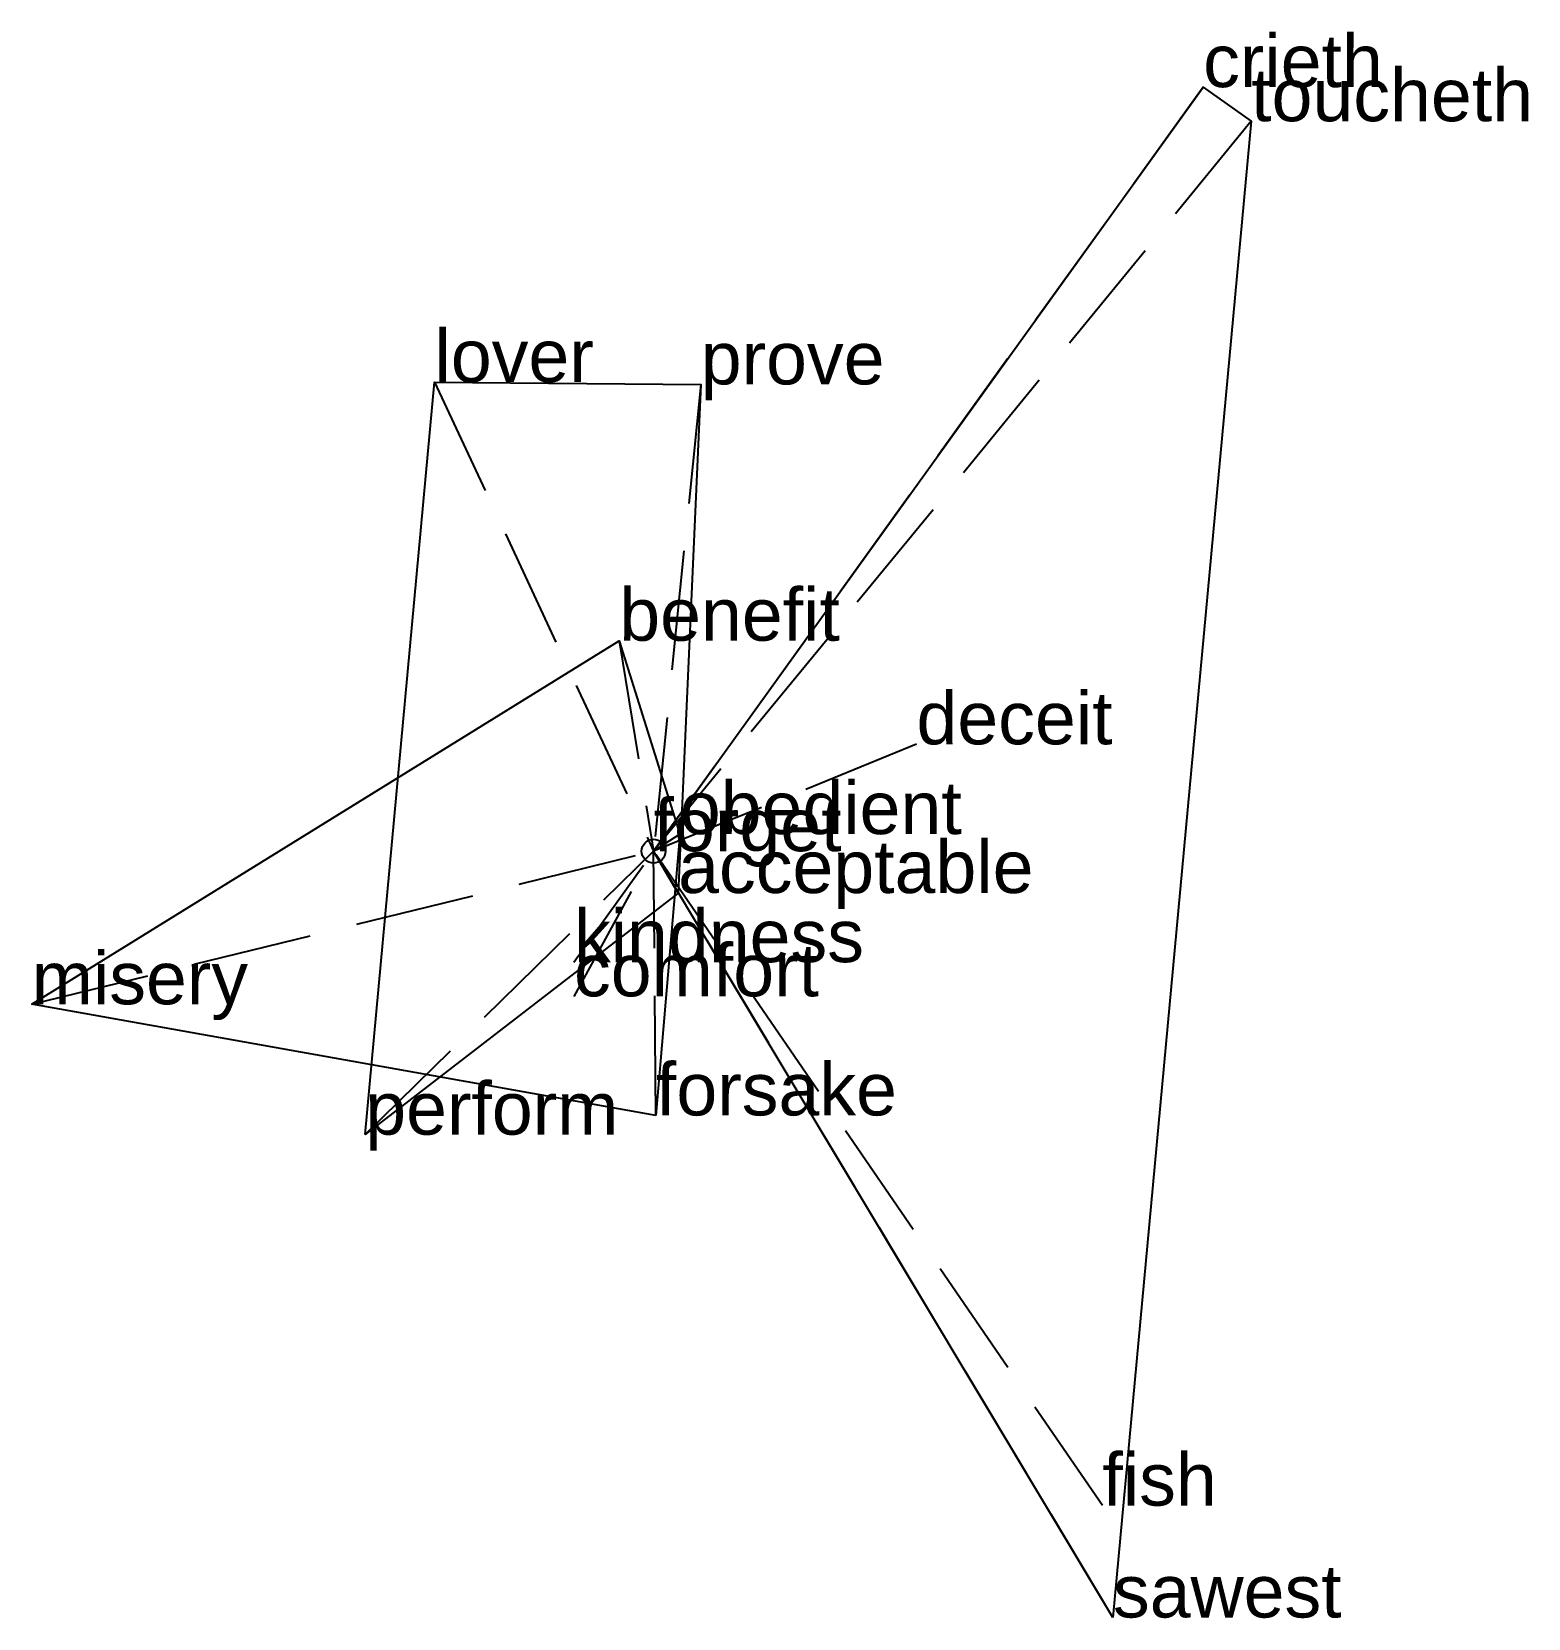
# Model space of a CAD drawing. Extents: x -1.3 to 1.83, y -1.6 to 1.71.
import ezdxf

# ---------------------------------------------------------------- set-up
doc = ezdxf.new("R2010")
doc.units = 0
doc.linetypes.add('DASHED2', pattern=[0.3, 0.25, -0.05])
for name, color, linetype in [('TEXT_nt', 1, 'CONTINUOUS'), ('TEXT_ot', 1, 'CONTINUOUS'), ('TEXT_q', 1, 'CONTINUOUS')]:
    doc.layers.add(name, color=color, linetype=linetype)
doc.styles.get("Standard").update_dxf_attribs({"font": 'arial.ttf'})

# ---------------------------------------------------------------- blocks, each defined once
blk = doc.blocks.new('ot')
at = {"layer": 'LINES_ot', "linetype": 'DASHED2'}
for p in [(-0.0718, 0.44), (0.0548, 0.0357), (-1.3004, -0.3201), (-0.1664, -0.3035), (0, 0), (0.005, -0.5525)]:
    blk.add_line(p, (0, 0), dxfattribs=at)
at = {"layer": 'ORIGIN_ot'}
blk.add_circle((0, 0), 0.025, dxfattribs=at)
at = {"layer": 'TEXT_ot'}
for s, p in [('benefit', (-0.0718, 0.44)), ('obedient', (0.0548, 0.0357)), ('forget', (0, 0)), ('comfort', (-0.1664, -0.3035)), ('misery', (-1.3004, -0.3201)), ('forsake', (0.005, -0.5525))]:
    blk.add_text(s, height=0.11, dxfattribs=at).set_placement(p)
blk = doc.blocks.new('nt')
at = {"layer": 'LINES_nt', "linetype": 'DASHED2'}
for p in [(-0.4581, 0.9807), (0.0986, 0.9759), (-0.603, -0.5927), (-0.1665, -0.2321), (0, 0), (0.0513, -0.0875)]:
    blk.add_line(p, (0, 0), dxfattribs=at)
at = {"layer": 'ORIGIN_nt'}
blk.add_circle((0, 0), 0.025, dxfattribs=at)
at = {"layer": 'TEXT_nt'}
for s, p in [('lover', (-0.4581, 0.9807)), ('prove', (0.0986, 0.9759)), ('forget', (0, 0)), ('acceptable', (0.0513, -0.0875)), ('kindness', (-0.1665, -0.2321)), ('perform', (-0.603, -0.5927))]:
    blk.add_text(s, height=0.11, dxfattribs=at).set_placement(p)
blk = doc.blocks.new('q')
at = {"layer": 'LINES_q', "linetype": 'DASHED2'}
for p in [(1.1492, 1.5974), (1.2496, 1.5261), (0.5497, 0.2234), (0, 0), (0.9606, -1.6022), (0.9386, -1.3683)]:
    blk.add_line(p, (0, 0), dxfattribs=at)
at = {"layer": 'ORIGIN_q'}
blk.add_circle((0, 0), 0.025, dxfattribs=at)
at = {"layer": 'TEXT_q'}
for s, p in [('crieth', (1.1492, 1.5974)), ('toucheth', (1.2496, 1.5261)), ('deceit', (0.5497, 0.2234)), ('forget', (0, 0)), ('fish', (0.9386, -1.3683)), ('sawest', (0.9606, -1.6022))]:
    blk.add_text(s, height=0.11, dxfattribs=at).set_placement(p)

msp = doc.modelspace()

# ---------------------------------------------------------------- linework, layer by layer
at = {"layer": 'OUTLINE_nt', "linetype": 'CONTINUOUS'}
msp.add_polyline3d([(-0.603, -0.5927, 0), (-0.4581, 0.9807, 0), (0.0986, 0.9759, 0), (0.0513, -0.0875, 0), (-0.603, -0.5927, 0)], close=True, dxfattribs=at)
at = {"layer": 'OUTLINE_ot', "linetype": 'CONTINUOUS'}
msp.add_polyline3d([(0.005, -0.5525, 0), (-1.3004, -0.3201, 0), (-0.0718, 0.44, 0), (0.0548, 0.0357, 0), (0.005, -0.5525, 0)], close=True, dxfattribs=at)
at = {"layer": 'OUTLINE_q', "linetype": 'CONTINUOUS'}
msp.add_polyline3d([(0.9606, -1.6022, 0), (0, 0, 0), (1.1492, 1.5974, 0), (1.2496, 1.5261, 0), (0.9606, -1.6022, 0)], close=True, dxfattribs=at)

# ---------------------------------------------------------------- block references
for name in ['q', 'nt', 'ot']:
    msp.add_blockref(name, (0, 0))

doc.saveas('drawing.dxf')
